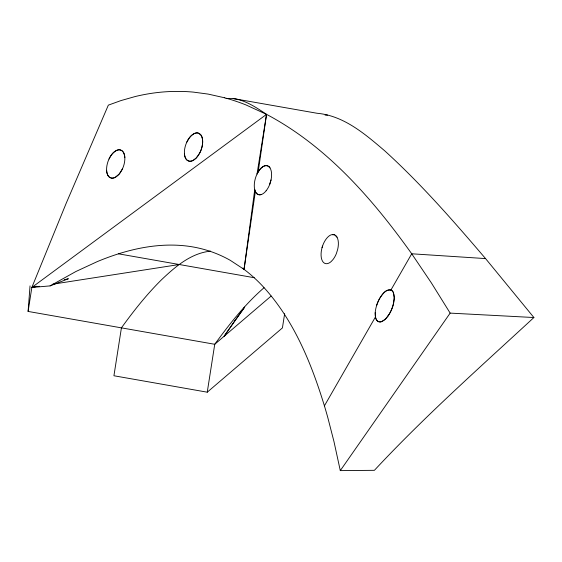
<?xml version="1.0" encoding="UTF-8"?>
<svg xmlns="http://www.w3.org/2000/svg" width="562" height="562" viewBox="0 0 562 562"><rect width="100%" height="100%" fill="white"/><g stroke="black" fill="none" stroke-linecap="round" stroke-linejoin="round"><path stroke-width="0.84" d="M375.226 312.535L375.444 316.975A12.912 6.73 -71.4 0 0 379.764 321.907L380.214 321.878A14.542 7.58 -71.4 0 0 381.675 321.541L384.647 319.715A18.567 9.673 -71.4 0 0 387.949 316.055A19.832 10.341 -71.4 0 0 392.62 306.789C394.032 302.223 395.135 297.045 393.295 292.437A12.54 6.54 -71.4 0 0 391.412 290.252C386.333 288.418 382.42 294.13 380.038 297.811A19.565 10.193 -71.4 0 0 379.16 299.37A20.035 10.446 -71.4 0 0 377.13 304C375.578 308.517 374.433 313.533 375.76 318.254A12.8 6.674 -71.4 0 0 379.399 321.864L380.832 321.787M271.116 296.076L214.74 344.281L28.1 311.432L30.039 285.882M233.216 98.54L317.038 113.264C343.874 115.639 365.089 134.114 384.724 150.827C421.191 183.957 453.618 221.175 485.561 258.59L533.9 317.53C479.815 367.45 424.605 416.407 374.404 470.317L340.291 470.619L333.976 441.577L327.794 417.538A781.068 407.099 -71.4 0 0 324.415 405.855C311.144 362.588 293.406 319.033 262.096 285.524A449.347 234.199 -71.4 0 0 244.056 269.367L254.734 189.71A15.546 8.1 -71.4 0 1 257.031 174.016L266.536 114.353C254.572 106.408 241.105 97.064 226.015 98.554M28.1 311.432L31.844 287.456L50.088 285.896L75.919 271.502L97.24 261.625A569.847 297.003 -71.4 0 1 118.491 253.82C142.544 246.233 168.333 242.559 193.363 247.02A426.045 222.053 -71.4 0 1 230.301 260.347L244.056 269.374L255.345 191.509L254.734 189.71A15.595 8.128 -71.4 0 0 255.345 191.509L255.794 192.366A14.949 7.791 -71.4 0 0 259.588 194.81L261.154 194.585A14.078 7.341 -71.4 0 0 265.313 191.726L266.128 190.771M269.24 166.998A14.415 7.517 -71.4 0 0 259.77 169.562L258.183 171.916A14.731 7.678 -71.4 0 0 257.045 174.037L258.183 171.916L266.536 114.353L245.966 104.932A739.248 385.3 -71.4 0 0 224.61 97.781M210.61 251.137C191.031 253.09 175.267 266.718 161.547 279.728C146.647 294.432 133.665 310.927 121.42 327.857L113.931 375.76L207.252 392.185L214.74 344.281C229.458 324.056 245.074 304.183 264.042 287.73M284.646 313.687L282.426 327.913L207.252 392.185M271.032 179.938L269.746 184.301A14.76 7.692 -71.4 0 1 266.943 189.675L266.135 190.764M322.11 247.463L321.752 248.861A15.771 8.219 -71.3 0 0 322.419 261.007L322.925 261.787A14.851 7.742 -71.4 0 0 327.014 263.669L327.822 263.501A14.085 7.341 -71.4 0 0 331.201 261.499L332.894 259.679A14.781 7.699 -71.4 0 0 336.406 253.483L337.692 249.338A15.771 8.219 -71.3 0 0 337.024 237.185L334.671 234.867L331.615 234.691A14.071 7.341 -71.4 0 0 327.393 237.529L326.55 238.513A14.781 7.692 -71.4 0 0 323.038 244.716L322.11 247.463L322.539 246.086M269.697 184.413L270.989 180.135A15.757 8.212 -71.4 0 0 269.837 167.638L269.261 166.956M122.446 168.888L119.256 173.981L115.119 177.409A16.712 8.711 -71.4 0 1 111.206 178.035L109.534 177.29L108.164 175.822A14.984 7.812 -71.4 0 1 106.689 171.298L106.604 170.272M109 159.053L110.391 156.475A15.504 8.079 -71.4 0 1 113.714 152.372L115.449 151.03A16.558 8.627 -71.4 0 1 120.401 149.956L121.806 150.609A15.638 8.149 -71.4 0 1 123.984 153.496L124.602 155.632A14.05 7.32 -71.4 0 1 121.462 170.799L120.247 172.689A15.539 8.1 -71.4 0 1 117.732 175.576L115.997 176.918A16.558 8.627 -71.4 0 1 111.044 177.985L109.632 177.339A15.631 8.149 -71.4 0 1 107.461 174.452L106.843 172.316A14.05 7.327 -71.4 0 1 109.976 157.149L111.192 155.26A15.581 8.121 -71.4 0 1 114.248 151.909L116.327 150.539A16.698 8.704 -71.4 0 1 120.24 149.913L121.905 150.658L123.282 152.126A15.005 7.819 -71.4 0 1 124.75 156.657L124.834 157.676M186.802 142.158L188.193 139.573A15.504 8.079 -71.4 0 1 191.516 135.47L193.251 134.128A16.558 8.627 -71.4 0 1 198.203 133.061L201.077 135.224A15.005 7.819 -71.4 0 1 202.552 139.755L202.636 140.781A13.952 7.271 -71.4 0 1 202.524 144.012L202.158 146.246A14.205 7.404 -71.4 0 1 199.278 153.847L196.033 158.196L192.921 160.507A16.712 8.711 -71.4 0 1 189.008 161.132L187.336 160.388L185.966 158.927A14.984 7.812 -71.4 0 1 184.491 154.395L184.406 153.37M324.415 405.855L375.444 316.975M380.355 297.298C382.68 293.856 386.15 288.952 390.92 290.02L411.721 253.792C372.648 199.032 326.796 146.261 266.536 114.353L31.844 287.456L66.211 203.226L108.34 105.143L120.928 100.591L135.21 96.531A519.976 271.017 -71.4 0 1 171.333 91.508L184.666 91.529A607.522 316.638 -71.4 0 1 193.405 92.112L208.158 94.093L224.603 97.788M187.764 140.296L188.994 138.364A15.581 8.121 -71.4 0 1 192.049 135.006L194.129 133.637A16.698 8.704 -71.4 0 1 198.035 133.011L199.608 133.707A15.638 8.149 -71.4 0 1 201.779 136.594L202.397 138.73A14.113 7.355 -71.4 0 1 202.369 145.122A14.008 7.299 -71.4 0 1 200.248 151.986L198.049 155.786A15.539 8.1 -71.4 0 1 195.534 158.681L193.792 160.015A16.558 8.627 -71.4 0 1 188.839 161.09L187.434 160.437A15.631 8.149 -71.4 0 1 185.263 157.55L184.645 155.414A14.05 7.327 -71.4 0 1 187.778 140.254M258.183 171.916L259.834 169.548A14.085 7.341 -71.4 0 1 264.161 166.043A14.689 7.657 -71.4 0 1 269.416 167.139L269.985 167.869M340.291 470.619L450.155 313.111L533.9 317.53M50.088 285.896L68.388 278.745L64.145 279.757M36.944 286.241L31.844 287.456L35.195 286.929M261.175 194.571L260.375 194.754A14.872 7.749 -71.4 0 1 255.801 192.359M37.71 286.543L39.382 286.283M52.786 284.196L179.257 264.519M325.089 115.105L327.527 115.105M411.904 253.799L485.561 258.59M118.491 253.82L254.249 277.712M390.92 290.02L391.974 290.638A12.497 6.512 -71.4 0 1 393.477 292.837L394.25 297.937L393.182 304.934A19.649 10.242 -71.4 0 1 387.942 316.041M243.009 268.032L244.056 269.374M411.721 253.792L431.314 282.812L450.155 313.111M376.709 305.229A19.993 10.418 -71.4 0 1 379.16 299.384A19.494 10.158 -71.4 0 1 380.045 297.804M387.921 315.992A17.12 8.922 -71.4 0 1 380.818 321.885M332.43 234.53A14.689 7.657 -71.4 0 1 334.671 234.867M335.338 235.246A15.132 7.889 -71.3 0 1 337.017 237.199M234.698 320.895L224.133 336.245L244.667 307.105L234.698 320.895"/></g></svg>
